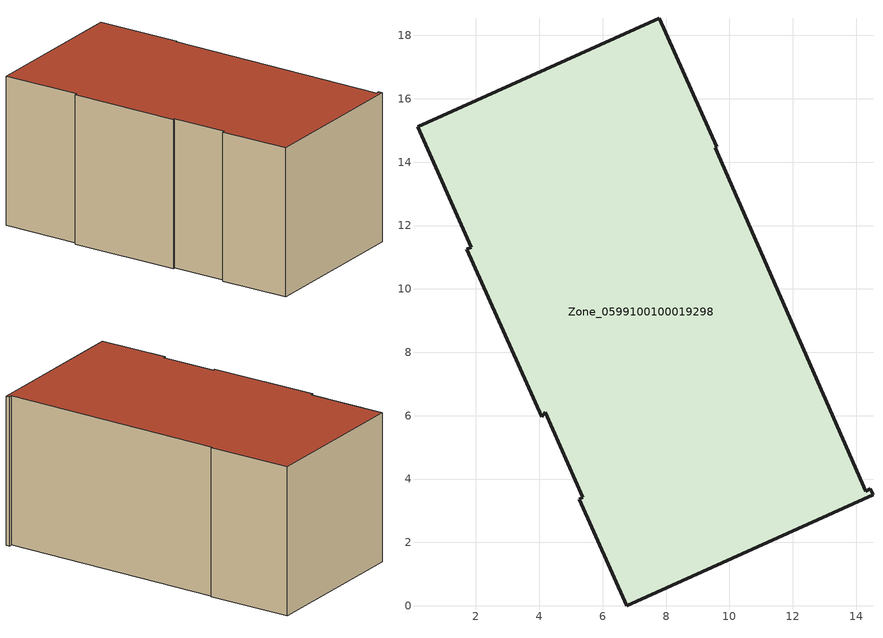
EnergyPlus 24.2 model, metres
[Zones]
Zone_0599100100019298
 floor ground (C_G): 4.18,6.1 4.08,5.97 1.71,11.25 1.85,11.31 0.16,15.11 7.79,18.54 9.61,14.48 9.56,14.46 14.3,3.62 14.45,3.69 14.53,3.5 6.76,0 5.25,3.36 5.38,3.42 z0
 wall outside (C_F): 9.56,14.46 9.61,14.48 7.79,18.54 0.16,15.11 1.85,11.31 1.71,11.25 4.08,5.97 4.18,6.1 5.38,3.42 5.25,3.36 6.76,0 14.53,3.5 14.45,3.69 14.3,3.62 9.56,14.46 z0:7.86
 roof outside (C_R): 4.18,6.1 5.38,3.42 5.25,3.36 6.76,0 14.53,3.5 14.45,3.69 14.3,3.62 9.56,14.46 9.61,14.48 7.79,18.54 0.16,15.11 1.85,11.31 1.71,11.25 4.08,5.97 z7.86
[BUILDING]
Pand.0599100100019298: North Axis=0; Terrain=City; Loads Convergence Tolerance Value=0.04; Temperature Convergence Tolerance Value=0.4; Solar Distribution=FullExterior; Maximum Number of Warmup Days=25; Minimum Number of Warmup Days=1
[Site:Location]
Rotterdam.The.Hague.AP_ZH_NLD Design_Conditions: Latitude=51.96; Longitude=4.45; Time Zone=1; Elevation=-4.5
[SITE:GROUNDTEMPERATURE:BUILDINGSURFACE]
18, 18, 18, 18, 18, 18, 18, 18, 18, 18, 18, 18
[MATERIAL] Thermal Absorptance=0.9; Solar Absorptance=0.7; Visible Absorptance=0.7
Name | Roughness | Thickness | Conductivity | Density | Specific Heat
G.D.2015-2018 | MediumSmooth | 0.15 | 0.0428571 | 540 | 1210
F.D.2015-2018 | Rough | 0.3 | 0.0666667 | 1920 | 840
R.D.2015-2018 | MediumRough | 0.2 | 0.0333333 | 1500 | 1000
[CONSTRUCTION]
C_G: G.D.2015-2018
C_F: F.D.2015-2018
C_R: R.D.2015-2018
[ZONE]
Zone_0599100100019298: Type=1; Multiplier=1; Ceiling Height=Autocalculate; Volume=Autocalculate; Floor Area=autocalculate; Part of Total Floor Area=Yes
[ZONEINFILTRATION:DESIGNFLOWRATE]
Infil_Zone_0599100100019298: Zone or ZoneList or Space or SpaceList=Zone_0599100100019298; Schedule=AlwaysOn; Design Flow Rate Calculation Method=Flow/Area; Flow Rate per Floor Area=0.0021; Constant Term Coefficient=1; Temperature Term Coefficient=0; Velocity Term Coefficient=0; Velocity Squared Term Coefficient=0
[HVACTEMPLATE:ZONE:IDEALLOADSAIRSYSTEM]
Zone_0599100100019298: Maximum Heating Supply Air Temperature=50; Minimum Cooling Supply Air Temperature=13; Maximum Heating Supply Air Humidity Ratio=0.0156; Minimum Cooling Supply Air Humidity Ratio=0.0077; Heating Limit=NoLimit; Cooling Limit=NoLimit; Dehumidification Control Type=ConstantSensibleHeatRatio; Cooling Sensible Heat Ratio=0.7; Dehumidification Setpoint=60; Humidification Control Type=None; Humidification Setpoint=30; Outdoor Air Method=None; Outdoor Air Flow Rate per Person=0.00944; Outdoor Air Flow Rate per Zone Floor Area=0; Outdoor Air Flow Rate per Zone=0; Demand Controlled Ventilation Type=None; Outdoor Air Economizer Type=NoEconomizer; Heat Recovery Type=None; Sensible Heat Recovery Effectiveness=0.7; Latent Heat Recovery Effectiveness=0.65
[ZONECONTROL:THERMOSTAT]
ThermostatControl_Zone_0599100100019298: Zone or ZoneList=Zone_0599100100019298; Control Type Schedule=DualSetpointControlType; Control 1=Thermostat_Zone_0599100100019298; Temperature Difference Between Cutout And Setpoint=0
[THERMOSTATSETPOINT:DUALSETPOINT]
Thermostat_Zone_0599100100019298: Heating Setpoint Temperature Schedule=HeatingSetpoint_Zone_0599100100019298; Cooling Setpoint Temperature Schedule=CoolingSetpoint_Zone_0599100100019298
[SCHEDULE:COMPACT]
HeatingSetpoint_Zone_0599100100019298: Through: 12/31, For: AllDays, Until: 24:00, 21
CoolingSetpoint_Zone_0599100100019298: Through: 12/31, For: AllDays, Until: 24:00, 24
DualSetpointControlType: Through: 12/31, For: AllDays, Until: 24:00, 4
AlwaysOn: Through: 12/31, For: AllDays, Until: 24:00, 1
